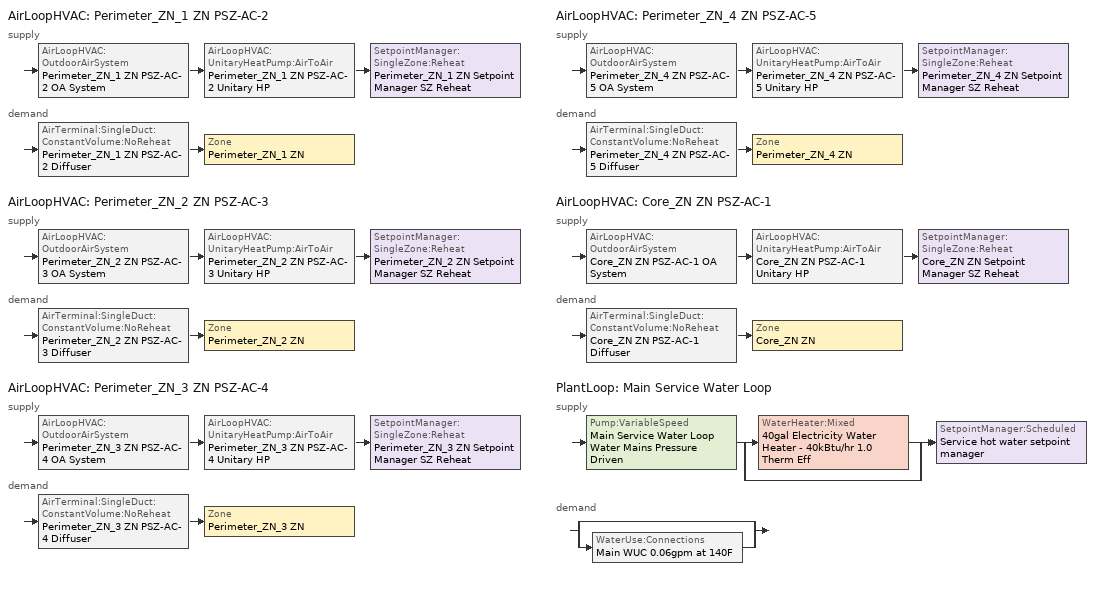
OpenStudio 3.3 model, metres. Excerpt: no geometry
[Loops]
AirLoopHVAC 'Perimeter_ZN_1 ZN PSZ-AC-2'
 supply: AirLoopHVAC:OutdoorAirSystem 'Perimeter_ZN_1 ZN PSZ-AC-2 OA System' > AirLoopHVAC:UnitaryHeatPump:AirToAir 'Perimeter_ZN_1 ZN PSZ-AC-2 Unitary HP' > SetpointManager:SingleZone:Reheat 'Perimeter_ZN_1 ZN Setpoint Manager SZ Reheat'
 demand: AirTerminal:SingleDuct:ConstantVolume:NoReheat 'Perimeter_ZN_1 ZN PSZ-AC-2 Diffuser' > Zone 'Perimeter_ZN_1 ZN'
AirLoopHVAC 'Perimeter_ZN_2 ZN PSZ-AC-3'
 supply: AirLoopHVAC:OutdoorAirSystem 'Perimeter_ZN_2 ZN PSZ-AC-3 OA System' > AirLoopHVAC:UnitaryHeatPump:AirToAir 'Perimeter_ZN_2 ZN PSZ-AC-3 Unitary HP' > SetpointManager:SingleZone:Reheat 'Perimeter_ZN_2 ZN Setpoint Manager SZ Reheat'
 demand: AirTerminal:SingleDuct:ConstantVolume:NoReheat 'Perimeter_ZN_2 ZN PSZ-AC-3 Diffuser' > Zone 'Perimeter_ZN_2 ZN'
AirLoopHVAC 'Perimeter_ZN_3 ZN PSZ-AC-4'
 supply: AirLoopHVAC:OutdoorAirSystem 'Perimeter_ZN_3 ZN PSZ-AC-4 OA System' > AirLoopHVAC:UnitaryHeatPump:AirToAir 'Perimeter_ZN_3 ZN PSZ-AC-4 Unitary HP' > SetpointManager:SingleZone:Reheat 'Perimeter_ZN_3 ZN Setpoint Manager SZ Reheat'
 demand: AirTerminal:SingleDuct:ConstantVolume:NoReheat 'Perimeter_ZN_3 ZN PSZ-AC-4 Diffuser' > Zone 'Perimeter_ZN_3 ZN'
AirLoopHVAC 'Perimeter_ZN_4 ZN PSZ-AC-5'
 supply: AirLoopHVAC:OutdoorAirSystem 'Perimeter_ZN_4 ZN PSZ-AC-5 OA System' > AirLoopHVAC:UnitaryHeatPump:AirToAir 'Perimeter_ZN_4 ZN PSZ-AC-5 Unitary HP' > SetpointManager:SingleZone:Reheat 'Perimeter_ZN_4 ZN Setpoint Manager SZ Reheat'
 demand: AirTerminal:SingleDuct:ConstantVolume:NoReheat 'Perimeter_ZN_4 ZN PSZ-AC-5 Diffuser' > Zone 'Perimeter_ZN_4 ZN'
AirLoopHVAC 'Core_ZN ZN PSZ-AC-1'
 supply: AirLoopHVAC:OutdoorAirSystem 'Core_ZN ZN PSZ-AC-1 OA System' > AirLoopHVAC:UnitaryHeatPump:AirToAir 'Core_ZN ZN PSZ-AC-1 Unitary HP' > SetpointManager:SingleZone:Reheat 'Core_ZN ZN Setpoint Manager SZ Reheat'
 demand: AirTerminal:SingleDuct:ConstantVolume:NoReheat 'Core_ZN ZN PSZ-AC-1 Diffuser' > Zone 'Core_ZN ZN'
PlantLoop 'Main Service Water Loop'
 supply: Pump:VariableSpeed 'Main Service Water Loop Water Mains Pressure Driven' > split
  | WaterHeater:Mixed '40gal Electricity Water Heater - 40kBtu/hr 1.0 Therm Eff'
  | bypass
  join > SetpointManager:Scheduled 'Service hot water setpoint manager'
 demand: split
  | bypass
  | WaterUse:Connections 'Main WUC 0.06gpm at 140F'
[Sizing:Zone] Zone Cooling Design Supply Air Temperature Input Method=SupplyAirTemperature; Zone Cooling Design Supply Air Temperature {C}=12.7778; Zone Cooling Design Supply Air Temperature Difference {deltaC}=11.11; Zone Heating Design Supply Air Temperature Input Method=SupplyAirTemperature; Zone Heating Design Supply Air Temperature {C}=50; Zone Heating Design Supply Air Temperature Difference {deltaC}=11.11; Zone Cooling Design Supply Air Humidity Ratio {kg-H2O/kg-air}=0.0085; Zone Heating Design Supply Air Humidity Ratio {kg-H2O/kg-air}=0.008; Cooling Design Air Flow Method=DesignDay; Heating Design Air Flow Method=DesignDay; Account for Dedicated Outdoor Air System=No; Dedicated Outdoor Air System Control Strategy=NeutralSupplyAir; Dedicated Outdoor Air Low Setpoint Temperature for Design {C}=autosize; Dedicated Outdoor Air High Setpoint Temperature for Design {C}=autosize
Core_ZN ZN; Perimeter_ZN_1 ZN; Perimeter_ZN_2 ZN; Perimeter_ZN_3 ZN; Perimeter_ZN_4 ZN
[Zone equipment]
Core_ZN ZN: Core_ZN ZN PSZ-AC-1 Diffuser, LowTRadElectricFloor Core_ZN ZN
Perimeter_ZN_1 ZN: Perimeter_ZN_1 ZN PSZ-AC-2 Diffuser, LowTRadElectricFloor Perimeter_ZN_1 ZN
Perimeter_ZN_2 ZN: Perimeter_ZN_2 ZN PSZ-AC-3 Diffuser, LowTRadElectricFloor Perimeter_ZN_2 ZN
Perimeter_ZN_3 ZN: Perimeter_ZN_3 ZN PSZ-AC-4 Diffuser, LowTRadElectricFloor Perimeter_ZN_3 ZN
Perimeter_ZN_4 ZN: Perimeter_ZN_4 ZN PSZ-AC-5 Diffuser, LowTRadElectricFloor Perimeter_ZN_4 ZN
[AirLoopHVAC] Availability Schedule=OfficeSmall HVACOperationSchd; Design Supply Air Flow Rate {m3/s}=AutoSize; Design Return Air Flow Fraction of Supply Air Flow=1
Perimeter_ZN_1 ZN PSZ-AC-2; Perimeter_ZN_2 ZN PSZ-AC-3; Perimeter_ZN_3 ZN PSZ-AC-4; Perimeter_ZN_4 ZN PSZ-AC-5; Core_ZN ZN PSZ-AC-1
[Sizing:System] Type of Load to Size On=Sensible; Design Outdoor Air Flow Rate {m3/s}=Autosize; Central Heating Maximum System Air Flow Ratio=1; Preheat Design Temperature {C}=7.22222; Preheat Design Humidity Ratio {kg-H2O/kg-Air}=0.008; Precool Design Temperature {C}=12.7778; Precool Design Humidity Ratio {kg-H2O/kg-Air}=0.008; Central Cooling Design Supply Air Temperature {C}=12.7778; Central Heating Design Supply Air Temperature {C}=50; Sizing Option=Coincident; 100% Outdoor Air in Cooling=No; 100% Outdoor Air in Heating=No; Central Cooling Design Supply Air Humidity Ratio {kg-H2O/kg-Air}=0.0085; Central Heating Design Supply Air Humidity Ratio {kg-H2O/kg-Air}=0.008; Cooling Design Air Flow Method=DesignDay; Cooling Design Air Flow Rate {m3/s}=0; Heating Design Air Flow Method=DesignDay; Heating Design Air Flow Rate {m3/s}=0; System Outdoor Air Method=ZoneSum; Zone Maximum Outdoor Air Fraction=1; Cooling Supply Air Flow Rate Per Floor Area {m3/s-m2}=0.00996765; Cooling Fraction of Autosized Cooling Supply Air Flow Rate=1; Cooling Supply Air Flow Rate Per Unit Cooling Capacity {m3/s-W}=3.94755e-05; Heating Supply Air Flow Rate Per Floor Area {m3/s-m2}=0.00996765; Heating Fraction of Autosized Heating Supply Air Flow Rate=1; Heating Fraction of Autosized Cooling Supply Air Flow Rate=1; Heating Supply Air Flow Rate Per Unit Heating Capacity {m3/s-W}=3.15882e-05; Cooling Design Capacity Method=CoolingDesignCapacity; Cooling Design Capacity {W}=autosize; Cooling Design Capacity Per Floor Area {W/m2}=234.7; Fraction of Autosized Cooling Design Capacity=1; Heating Design Capacity Method=HeatingDesignCapacity; Heating Design Capacity {W}=autosize; Heating Design Capacity Per Floor Area {W/m2}=157; Fraction of Autosized Heating Design Capacity=1; Central Cooling Capacity Control Method=OnOff
Perimeter_ZN_1 ZN PSZ-AC-2; Perimeter_ZN_2 ZN PSZ-AC-3; Perimeter_ZN_3 ZN PSZ-AC-4; Perimeter_ZN_4 ZN PSZ-AC-5; Core_ZN ZN PSZ-AC-1
[SetpointManager:SingleZone:Reheat] Minimum Supply Air Temperature {C}=12.7778; Maximum Supply Air Temperature {C}=50
Name | Control Zone | Setpoint Node or NodeList
Perimeter_ZN_1 ZN Setpoint Manager SZ Reheat | Perimeter_ZN_1 ZN | Perimeter_ZN_1 ZN PSZ-AC-2 Supply Outlet Node
Perimeter_ZN_2 ZN Setpoint Manager SZ Reheat | Perimeter_ZN_2 ZN | Perimeter_ZN_2 ZN PSZ-AC-3 Supply Outlet Node
Perimeter_ZN_3 ZN Setpoint Manager SZ Reheat | Perimeter_ZN_3 ZN | Perimeter_ZN_3 ZN PSZ-AC-4 Supply Outlet Node
Perimeter_ZN_4 ZN Setpoint Manager SZ Reheat | Perimeter_ZN_4 ZN | Perimeter_ZN_4 ZN PSZ-AC-5 Supply Outlet Node
Core_ZN ZN Setpoint Manager SZ Reheat | Core_ZN ZN | Core_ZN ZN PSZ-AC-1 Supply Outlet Node
[Fan:OnOff] Availability Schedule=OfficeSmall HVACOperationSchd; Fan Total Efficiency=0.55575; Pressure Rise {Pa}=622.722; Maximum Flow Rate {m3/s}=autosize; Motor Efficiency=0.855; Motor In Airstream Fraction=1
Name | Fan Power Ratio Function of Speed Ratio Curve | Fan Efficiency Ratio Function of Speed Ratio Curve
Perimeter_ZN_1 ZN PSZ-AC-2 Fan | Fan On Off Power Curve | Fan On Off Efficiency Curve
Perimeter_ZN_2 ZN PSZ-AC-3 Fan | Fan On Off Power Curve 1 | Fan On Off Efficiency Curve 1
Perimeter_ZN_3 ZN PSZ-AC-4 Fan | Fan On Off Power Curve 2 | Fan On Off Efficiency Curve 2
Perimeter_ZN_4 ZN PSZ-AC-5 Fan | Fan On Off Power Curve 3 | Fan On Off Efficiency Curve 3
Core_ZN ZN PSZ-AC-1 Fan | Fan On Off Power Curve 4 | Fan On Off Efficiency Curve 4
[Coil:Heating:DX:SingleSpeed] Availability Schedule=Always On Discrete; Rated Total Heating Capacity {W}=Autosize; Rated COP {W/W}=3.292135; Rated Air Flow Rate {m3/s}=Autosize; Rated Supply Fan Power Per Volume Flow Rate {W/(m3/s)}=773.3; Total Heating Capacity Function of Temperature Curve=DXHEAT-NECB2011-REF-CAPFT; Total Heating Capacity Function of Flow Fraction Curve=DXHEAT-NECB2011-REF-CAPFFLOW; Energy Input Ratio Function of Temperature Curve=DXHEAT-NECB2011-REF-EIRFT; Energy Input Ratio Function of Flow Fraction Curve=DXHEAT-NECB2011-REF-EIRFFLOW; Part Load Fraction Correlation Curve=DXHEAT-NECB2011-REF-PLFFPLR; Minimum Outdoor Dry-Bulb Temperature for Compressor Operation {C}=-12.2; Maximum Outdoor Dry-Bulb Temperature for Defrost Operation {C}=1.67; Crankcase Heater Capacity {W}=50; Maximum Outdoor Dry-Bulb Temperature for Crankcase Heater Operation {C}=4.4; Defrost Strategy=ReverseCycle; Defrost Control=OnDemand; Resistive Defrost Heater Capacity {W}=2000
Name | Defrost Energy Input Ratio Function of Temperature Curve
Perimeter_ZN_1 ZN HP Htg Coil 22 Clg kBtu/hr 7.7HSPF | Perimeter_ZN_1 ZN HP Htg Coil Defrost EIR Func of Temp Curve 1
Perimeter_ZN_2 ZN HP Htg Coil 18 Clg kBtu/hr 7.7HSPF | Perimeter_ZN_2 ZN HP Htg Coil Defrost EIR Func of Temp Curve 1
Perimeter_ZN_3 ZN HP Htg Coil 21 Clg kBtu/hr 7.7HSPF | Perimeter_ZN_3 ZN HP Htg Coil Defrost EIR Func of Temp Curve 1
Perimeter_ZN_4 ZN HP Htg Coil 20 Clg kBtu/hr 7.7HSPF | Perimeter_ZN_4 ZN HP Htg Coil Defrost EIR Func of Temp Curve 1
Core_ZN ZN HP Htg Coil 20 Clg kBtu/hr 7.7HSPF | Core_ZN ZN HP Htg Coil Defrost EIR Func of Temp Curve 1
[Coil:Heating:Gas] Availability Schedule=Always On Discrete; Gas Burner Efficiency=0.8; Nominal Capacity {W}=AutoSize; Parasitic Electric Load {W}=0; Parasitic Gas Load {W}=0
Perimeter_ZN_1 ZN PSZ-AC-2 Gas Backup Htg Coil; Perimeter_ZN_2 ZN PSZ-AC-3 Gas Backup Htg Coil; Perimeter_ZN_3 ZN PSZ-AC-4 Gas Backup Htg Coil; Perimeter_ZN_4 ZN PSZ-AC-5 Gas Backup Htg Coil; Core_ZN ZN PSZ-AC-1 Gas Backup Htg Coil
[Coil:Cooling:DX:SingleSpeed] Availability Schedule=Always On Discrete; Rated Total Cooling Capacity {W}=autosize; Rated Sensible Heat Ratio=autosize; Rated COP {W/W}=3.91157; Rated Air Flow Rate {m3/s}=autosize; Rated Evaporator Fan Power Per Volume Flow Rate {W/(m3/s)}=773.3; Total Cooling Capacity Function of Temperature Curve=HPACCoolCapFT; Total Cooling Capacity Function of Flow Fraction Curve=HPACCoolCapFFF; Energy Input Ratio Function of Temperature Curve=HPACCOOLEIRFT; Energy Input Ratio Function of Flow Fraction Curve=HPACCOOLEIRFFF; Part Load Fraction Correlation Curve=HPACCOOLPLFFPLR; Minimum Outdoor Dry-Bulb Temperature for Compressor Operation {C}=-25; Condenser Type=AirCooled; Evaporative Condenser Effectiveness=0; Evaporative Condenser Air Flow Rate {m3/s}=Autosize; Evaporative Condenser Pump Rated Power Consumption {W}=Autosize; Crankcase Heater Capacity {W}=0; Maximum Outdoor Dry-Bulb Temperature for Crankcase Heater Operation {C}=0; Basin Heater Capacity {W/K}=0; Basin Heater Setpoint Temperature {C}=10
Perimeter_ZN_1 ZN PSZ-AC-2 1spd DX HP Clg Coil 22kBtu/hr 13.0SEER; Perimeter_ZN_2 ZN PSZ-AC-3 1spd DX HP Clg Coil 18kBtu/hr 13.0SEER; Perimeter_ZN_3 ZN PSZ-AC-4 1spd DX HP Clg Coil 21kBtu/hr 13.0SEER; Perimeter_ZN_4 ZN PSZ-AC-5 1spd DX HP Clg Coil 20kBtu/hr 13.0SEER; Core_ZN ZN PSZ-AC-1 1spd DX HP Clg Coil 20kBtu/hr 13.0SEER
[AirLoopHVAC:UnitaryHeatPump:AirToAir] Availability Schedule=Always On Discrete; Supply Air Flow Rate During Cooling Operation {m3/s}=Autosize; Supply Air Flow Rate During Heating Operation {m3/s}=Autosize; Maximum Supply Air Temperature from Supplemental Heater {C}=Autosize; Maximum Outdoor Dry-Bulb Temperature for Supplemental Heater Operation {C}=4.44444; Fan Placement=BlowThrough; Supply Air Fan Operating Mode Schedule=OfficeSmall HVACOperationSchd
Name | Controlling Zone or Thermostat Location | Supply Air Fan | Heating Coil | Cooling Coil | Supplemental Heating Coil
Perimeter_ZN_1 ZN PSZ-AC-2 Unitary HP | Perimeter_ZN_1 ZN | Perimeter_ZN_1 ZN PSZ-AC-2 Fan | Perimeter_ZN_1 ZN HP Htg Coil 22 Clg kBtu/hr 7.7HSPF | Perimeter_ZN_1 ZN PSZ-AC-2 1spd DX HP Clg Coil 22kBtu/hr 13.0SEER | Perimeter_ZN_1 ZN PSZ-AC-2 Gas Backup Htg Coil
Perimeter_ZN_2 ZN PSZ-AC-3 Unitary HP | Perimeter_ZN_2 ZN | Perimeter_ZN_2 ZN PSZ-AC-3 Fan | Perimeter_ZN_2 ZN HP Htg Coil 18 Clg kBtu/hr 7.7HSPF | Perimeter_ZN_2 ZN PSZ-AC-3 1spd DX HP Clg Coil 18kBtu/hr 13.0SEER | Perimeter_ZN_2 ZN PSZ-AC-3 Gas Backup Htg Coil
Perimeter_ZN_3 ZN PSZ-AC-4 Unitary HP | Perimeter_ZN_3 ZN | Perimeter_ZN_3 ZN PSZ-AC-4 Fan | Perimeter_ZN_3 ZN HP Htg Coil 21 Clg kBtu/hr 7.7HSPF | Perimeter_ZN_3 ZN PSZ-AC-4 1spd DX HP Clg Coil 21kBtu/hr 13.0SEER | Perimeter_ZN_3 ZN PSZ-AC-4 Gas Backup Htg Coil
Perimeter_ZN_4 ZN PSZ-AC-5 Unitary HP | Perimeter_ZN_4 ZN | Perimeter_ZN_4 ZN PSZ-AC-5 Fan | Perimeter_ZN_4 ZN HP Htg Coil 20 Clg kBtu/hr 7.7HSPF | Perimeter_ZN_4 ZN PSZ-AC-5 1spd DX HP Clg Coil 20kBtu/hr 13.0SEER | Perimeter_ZN_4 ZN PSZ-AC-5 Gas Backup Htg Coil
Core_ZN ZN PSZ-AC-1 Unitary HP | Core_ZN ZN | Core_ZN ZN PSZ-AC-1 Fan | Core_ZN ZN HP Htg Coil 20 Clg kBtu/hr 7.7HSPF | Core_ZN ZN PSZ-AC-1 1spd DX HP Clg Coil 20kBtu/hr 13.0SEER | Core_ZN ZN PSZ-AC-1 Gas Backup Htg Coil
[Controller:OutdoorAir] Minimum Outdoor Air Flow Rate {m3/s}=autosize; Maximum Outdoor Air Flow Rate {m3/s}=Autosize; Economizer Control Type=NoEconomizer; Economizer Control Action Type=ModulateFlow; Economizer Maximum Limit Dry-Bulb Temperature {C}=28; Economizer Maximum Limit Enthalpy {J/kg}=64000; Lockout Type=NoLockout; Minimum Limit Type=FixedMinimum; Minimum Outdoor Air Schedule=Always On Discrete; High Humidity Control=No; Heat Recovery Bypass Control Type=BypassWhenWithinEconomizerLimits
Name | Controller Mechanical Ventilation
Perimeter_ZN_1 ZN PSZ-AC-2 OA System Controller | Controller Mechanical Ventilation 1
Perimeter_ZN_2 ZN PSZ-AC-3 OA System Controller | Controller Mechanical Ventilation 2
Perimeter_ZN_3 ZN PSZ-AC-4 OA System Controller | Controller Mechanical Ventilation 3
Perimeter_ZN_4 ZN PSZ-AC-5 OA System Controller | Controller Mechanical Ventilation 4
Core_ZN ZN PSZ-AC-1 OA System Controller | Controller Mechanical Ventilation 5
[Controller:MechanicalVentilation] Availability Schedule=Always On Discrete; System Outdoor Air Method=ZoneSum
Controller Mechanical Ventilation 1; Controller Mechanical Ventilation 2; Controller Mechanical Ventilation 3; Controller Mechanical Ventilation 4; Controller Mechanical Ventilation 5
[AirLoopHVAC:OutdoorAirSystem]
Name | Controller
Perimeter_ZN_1 ZN PSZ-AC-2 OA System | Perimeter_ZN_1 ZN PSZ-AC-2 OA System Controller
Perimeter_ZN_2 ZN PSZ-AC-3 OA System | Perimeter_ZN_2 ZN PSZ-AC-3 OA System Controller
Perimeter_ZN_3 ZN PSZ-AC-4 OA System | Perimeter_ZN_3 ZN PSZ-AC-4 OA System Controller
Perimeter_ZN_4 ZN PSZ-AC-5 OA System | Perimeter_ZN_4 ZN PSZ-AC-5 OA System Controller
Core_ZN ZN PSZ-AC-1 OA System | Core_ZN ZN PSZ-AC-1 OA System Controller
[AirTerminal:SingleDuct:ConstantVolume:NoReheat] Availability Schedule=Always On Discrete; Maximum Air Flow Rate {m3/s}=AutoSize
Perimeter_ZN_1 ZN PSZ-AC-2 Diffuser; Perimeter_ZN_2 ZN PSZ-AC-3 Diffuser; Perimeter_ZN_3 ZN PSZ-AC-4 Diffuser; Perimeter_ZN_4 ZN PSZ-AC-5 Diffuser; Core_ZN ZN PSZ-AC-1 Diffuser
[PlantLoop]
Main Service Water Loop: Glycol Concentration=0; Maximum Loop Temperature {C}=60; Minimum Loop Temperature {C}=10; Plant Loop Volume {m3}=Autocalculate; Load Distribution Scheme=Optimal
[Sizing:Plant]
Main Service Water Loop: Loop Type=Heating; Design Loop Exit Temperature {C}=60; Loop Design Temperature Difference {deltaC}=5; Sizing Option=NonCoincident; Zone Timesteps in Averaging Window=1; Coincident Sizing Factor Mode=None
[SetpointManager:Scheduled]
Service hot water setpoint manager: Control Variable=Temperature; Schedule=Service Water Loop Temp - 140F; Setpoint Node or NodeList=Main Service Water Loop Supply Outlet Node
[Pump:VariableSpeed]
Main Service Water Loop Water Mains Pressure Driven: Rated Pump Head {Pa}=0.001; Motor Efficiency=0.855; Pump Control Type=Continuous; Skin Loss Radiative Fraction=0.5; Design Power Sizing Method=PowerPerFlowPerPressure; Design Electric Power per Unit Flow Rate {W/(m3/s)}=348701.1; Design Shaft Power per Unit Flow Rate per Unit Head {W-s/m3-Pa}=1.28205; Design Minimum Flow Rate Fraction=0
[WaterHeater:Mixed]
40gal Electricity Water Heater - 40kBtu/hr 1.0 Therm Eff: Tank Volume {m3}=0.151416; Setpoint Temperature Schedule=Service Water Loop Temp - 140F; Deadband Temperature Difference {deltaC}=2; Maximum Temperature Limit {C}=60; Heater Control Type=Cycle; Heater Maximum Capacity {W}=11722.8; Heater Fuel Type=Electricity; Heater Thermal Efficiency=1; Off Cycle Parasitic Fuel Consumption Rate {W}=571; Off Cycle Parasitic Fuel Type=Electricity; Off Cycle Parasitic Heat Fraction to Tank=0; On Cycle Parasitic Fuel Consumption Rate {W}=571; On Cycle Parasitic Fuel Type=Electricity; On Cycle Parasitic Heat Fraction to Tank=0; Ambient Temperature Indicator=ThermalZone; Ambient Temperature Thermal Zone=Core_ZN ZN; Off Cycle Loss Coefficient to Ambient Temperature {W/K}=1.20802; On Cycle Loss Coefficient to Ambient Temperature {W/K}=1.20802; Use Side Effectiveness=1; Source Side Effectiveness=1; Use Side Design Flow Rate {m3/s}=autosize; Source Side Design Flow Rate {m3/s}=autosize; Indirect Water Heating Recovery Time {hr}=1.5; Source Side Flow Control Mode=IndirectHeatPrimarySetpoint
[WaterHeater:Sizing]
40gal Electricity Water Heater - 40kBtu/hr 1.0 Therm Eff: Design Mode=PeakDraw; Time Storage Can Meet Peak Draw {hr}=0.538503; Time for Tank Recovery {hr}=0; Nominal Tank Volume for Autosizing Plant Connections {m3}=1
[WaterUse:Connections]
Main WUC 0.06gpm at 140F: Water Use Equipment Name 1=Main Service Water Use 0.06gpm at 140F
[WaterUse:Equipment:Definition]
Main Service Water Use Def 0.06gpm: Peak Flow Rate {m3/s}=4.03777e-06; Target Temperature Schedule=Mixed Water At Faucet Temp - 140F; Sensible Fraction Schedule=Fraction Sensible - 0.2; Latent Fraction Schedule=Fraction Latent - 0.05
[WaterUse:Equipment]
Main Service Water Use 0.06gpm at 140F: Water Use Equipment Definition=Main Service Water Use Def 0.06gpm; Flow Rate Fraction Schedule=OfficeSmall BLDG_SWH_SCH
[ZoneHVAC:LowTemperatureRadiant:Electric] Availability Schedule=ON Availability SchedRuleset; Radiant Surface Type=Floors; Temperature Control Type=MeanAirTemperature; Setpoint Control Type=ZeroFlowPower; Heating Throttling Range {deltaC}=0; Heating Setpoint Temperature Schedule=preFlexD Htg Spt SchedRuleset
Name | Maximum Electrical Power to Panel {W}
LowTRadElectricFloor Perimeter_ZN_3 ZN; LowTRadElectricFloor Perimeter_ZN_1 ZN | 3403.5
LowTRadElectricFloor Perimeter_ZN_4 ZN; LowTRadElectricFloor Perimeter_ZN_2 ZN | 2019
LowTRadElectricFloor Core_ZN ZN | 4489.722
[Schedule:Constant]
Always On Discrete: Value=1
[Schedule:Ruleset]
Name | Default Day Schedule | Summer Design Day Schedule | Winter Design Day Schedule
OfficeSmall HVACOperationSchd | OfficeSmall HVACOperationSchd Default | OfficeSmall HVACOperationSchd Summer Design Day | OfficeSmall HVACOperationSchd Winter Design Day
Service Water Loop Temp - 140F | Service Water Loop Temp - 140F Default
Fraction Sensible - 0.2 | Fraction Sensible - 0.2 Default
Fraction Latent - 0.05 | Fraction Latent - 0.05 Default
Mixed Water At Faucet Temp - 140F | Mixed Water At Faucet Temp - 140F Default
OfficeSmall BLDG_SWH_SCH | OfficeSmall BLDG_SWH_SCH Default | OfficeSmall BLDG_SWH_SCH Summer Design Day | OfficeSmall BLDG_SWH_SCH Winter Design Day
ON Availability SchedRuleset | ON Availability dftDaySched
preFlexD Htg Spt SchedRuleset | preFlexD Htg Spt dftDaySched
[Schedule:Day]
OfficeSmall HVACOperationSchd Default; OfficeSmall HVACOperationSchd Winter Design Day; OfficeSmall BLDG_SWH_SCH Default: 24, 0, 0
OfficeSmall HVACOperationSchd Summer Design Day; OfficeSmall HVACOperationSchd SmrDsn|Wkdy Day: 6, 0, 0, 19, 0, 1, 24, 0, 0
Service Water Loop Temp - 140F Default; Mixed Water At Faucet Temp - 140F Default: 24, 0, 60
Fraction Sensible - 0.2 Default: 24, 0, 0.2
Fraction Latent - 0.05 Default: 24, 0, 0.05
OfficeSmall BLDG_SWH_SCH Winter Design Day; OfficeSmall BLDG_SWH_SCH Summer Design Day; OfficeSmall BLDG_SWH_SCH WntrDsn|SmrDsn|Wkdy Day: 7, 0, 0, 8, 0, 0.27, 9, 0, 0.55, 11, 0, 0.64, 12, 0, 0.82, 13, 0, 1, 14, 0, 0.91, 16, 0, 0.55, 17, 0, 0.73, 19, 0, 0.37, 20, 0, 0.18, 21, 0, 0.27, 22, 0, 0.09, 24, 0, 0
ON Availability dftDaySched: 24, 0, 1
preFlexD Htg Spt dftDaySched: 1, 0, 21, 4, 0, 20.9, 5, 0, 22, 5, 45, 22.5, 9, 15, 18.5, 15, 0, 22, 15, 45, 22.5, 20, 15, 18.5, 24, 0, 21
[Schedule:Rule] Rule Order=0; Apply Monday=Yes; Apply Tuesday=Yes; Apply Wednesday=Yes; Apply Thursday=Yes; Apply Friday=Yes; Date Specification Type=DateRange; Start Month=1; Start Day=1; End Month=12; End Day=31
Name | Schedule Ruleset | Day Schedule
Schedule Rule 13 | OfficeSmall HVACOperationSchd | OfficeSmall HVACOperationSchd SmrDsn|Wkdy Day
Schedule Rule 16 | OfficeSmall BLDG_SWH_SCH | OfficeSmall BLDG_SWH_SCH WntrDsn|SmrDsn|Wkdy Day
[Curve:Exponent] Coefficient1 Constant=1; Coefficient2 Constant=0; Coefficient3 Constant=0; Minimum Value of x=0; Maximum Value of x=1
Fan On Off Power Curve; Fan On Off Power Curve 1; Fan On Off Power Curve 2; Fan On Off Power Curve 3; Fan On Off Power Curve 4
[Curve:Cubic]
Name | Coefficient1 Constant | Coefficient2 x | Coefficient3 x**2 | Coefficient4 x**3 | Minimum Value of x | Maximum Value of x
Fan On Off Efficiency Curve; Fan On Off Efficiency Curve 1; Fan On Off Efficiency Curve 2; Fan On Off Efficiency Curve 3; Fan On Off Efficiency Curve 4 | 1 | 0 | 0 | 0 | 0 | 1
DXHEAT-NECB2011-REF-CAPFT | 0.729 | 0.0319 | 0.000136 | -8.75e-06 | -20 | 20
DXHEAT-NECB2011-REF-CAPFFLOW | 0.84 | 0.16 | 0 | 0 | 0.5 | 1.5
DXHEAT-NECB2011-REF-EIRFT | 1.2183 | -0.03612 | 0.00142 | -2.68e-05 | -20 | 20
DXHEAT-NECB2011-REF-PLFFPLR | 0.3696 | 2.3362 | -2.9577 | 1.2596 | 0.7 | 1
[Curve:Biquadratic] Minimum Value of x=12.77778; Maximum Value of x=23.88889; Minimum Value of y=21.11111; Maximum Value of y=46.11111
Name | Coefficient1 Constant | Coefficient2 x | Coefficient3 x**2 | Coefficient4 y | Coefficient5 y**2 | Coefficient6 x*y
Perimeter_ZN_1 ZN HP Htg Coil Defrost EIR Func of Temp Curve 1; Perimeter_ZN_2 ZN HP Htg Coil Defrost EIR Func of Temp Curve 1; Perimeter_ZN_3 ZN HP Htg Coil Defrost EIR Func of Temp Curve 1; Perimeter_ZN_4 ZN HP Htg Coil Defrost EIR Func of Temp Curve 1; Core_ZN ZN HP Htg Coil Defrost EIR Func of Temp Curve 1; HPACCOOLEIRFT | 0.297145 | 0.0430933 | -0.000748766 | 0.00597727 | 0.000482112 | -0.000956448
HPACCoolCapFT | 0.766956 | 0.0107756 | -4.14703e-05 | 0.00134961 | -0.000261144 | 0.000457488
[Curve:Quadratic]
Name | Coefficient1 Constant | Coefficient2 x | Coefficient3 x**2 | Minimum Value of x | Maximum Value of x
DXHEAT-NECB2011-REF-EIRFFLOW | 1.3824 | -0.4336 | 0.0512 | 0 | 1
HPACCoolCapFFF | 0.8 | 0.2 | 0 | 0.5 | 1.5
HPACCOOLEIRFFF | 1.156 | -0.1816 | 0.0256 | 0.5 | 1.5
HPACCOOLPLFFPLR | 0.85 | 0.15 | 0 | 0 | 1
